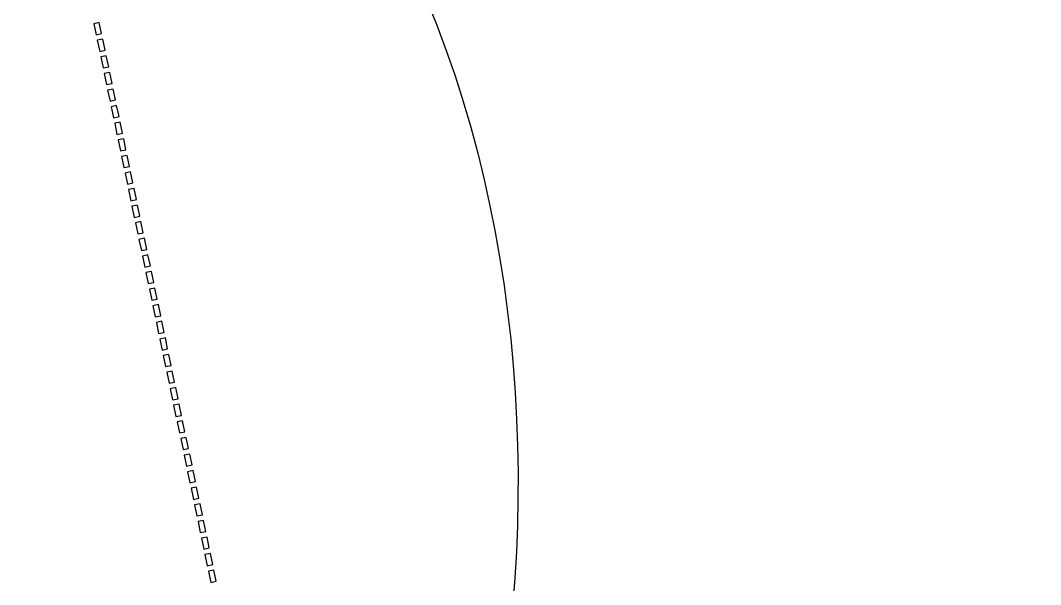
# Model space of a CAD drawing. Header units: centimetres. Extents: x -14.4 to 14.4, y -14.4 to 14.4.
# Drawn here: x 0.59 to 6.81, y -7.48 to -4.04 of the extents above; entities that cross this region are included whole.
import ezdxf
from ezdxf.lldxf.tags import DXFTag

# ---------------------------------------------------------------- set-up
doc = ezdxf.new("R2010")
doc.units = ezdxf.units.CM
doc.header["$MEASUREMENT"] = 0
doc.layers.add('Layer 1', color=7, linetype='Continuous')
tags = doc.linetypes.add('New Line1', pattern=[39354470.199999996, 4372718.9, -34981751.3]).pattern_tags.tags
tags[6:7] = [DXFTag(74, 4), DXFTag(75, 0), DXFTag(340, '0'), DXFTag(46, 1.0), DXFTag(50, 0.0), DXFTag(44, 0.0), DXFTag(45, 0.0)]
tags[4:5] = [DXFTag(74, 4), DXFTag(75, 0), DXFTag(340, '0'), DXFTag(46, 1.0), DXFTag(50, 0.0), DXFTag(44, 0.0), DXFTag(45, 0.0)]
tags = doc.linetypes.add('New Line397', pattern=[39354470.199999996, 4372718.9, -34981751.3]).pattern_tags.tags
tags[6:7] = [DXFTag(74, 4), DXFTag(75, 0), DXFTag(340, '0'), DXFTag(46, 1.0), DXFTag(50, 0.0), DXFTag(44, 0.0), DXFTag(45, 0.0)]
tags[4:5] = [DXFTag(74, 4), DXFTag(75, 0), DXFTag(340, '0'), DXFTag(46, 1.0), DXFTag(50, 0.0), DXFTag(44, 0.0), DXFTag(45, 0.0)]
tags = doc.linetypes.add('New Line400', pattern=[39354470.199999996, 4372718.9, -34981751.3]).pattern_tags.tags
tags[6:7] = [DXFTag(74, 4), DXFTag(75, 0), DXFTag(340, '0'), DXFTag(46, 1.0), DXFTag(50, 0.0), DXFTag(44, 0.0), DXFTag(45, 0.0)]
tags[4:5] = [DXFTag(74, 4), DXFTag(75, 0), DXFTag(340, '0'), DXFTag(46, 1.0), DXFTag(50, 0.0), DXFTag(44, 0.0), DXFTag(45, 0.0)]
tags = doc.linetypes.add('New Line402', pattern=[39354470.199999996, 4372718.9, -34981751.3]).pattern_tags.tags
tags[6:7] = [DXFTag(74, 4), DXFTag(75, 0), DXFTag(340, '0'), DXFTag(46, 1.0), DXFTag(50, 0.0), DXFTag(44, 0.0), DXFTag(45, 0.0)]
tags[4:5] = [DXFTag(74, 4), DXFTag(75, 0), DXFTag(340, '0'), DXFTag(46, 1.0), DXFTag(50, 0.0), DXFTag(44, 0.0), DXFTag(45, 0.0)]
tags = doc.linetypes.add('New Line405', pattern=[39354470.199999996, 4372718.9, -34981751.3]).pattern_tags.tags
tags[6:7] = [DXFTag(74, 4), DXFTag(75, 0), DXFTag(340, '0'), DXFTag(46, 1.0), DXFTag(50, 0.0), DXFTag(44, 0.0), DXFTag(45, 0.0)]
tags[4:5] = [DXFTag(74, 4), DXFTag(75, 0), DXFTag(340, '0'), DXFTag(46, 1.0), DXFTag(50, 0.0), DXFTag(44, 0.0), DXFTag(45, 0.0)]
tags = doc.linetypes.add('New Line407', pattern=[39354470.199999996, 4372718.9, -34981751.3]).pattern_tags.tags
tags[6:7] = [DXFTag(74, 4), DXFTag(75, 0), DXFTag(340, '0'), DXFTag(46, 1.0), DXFTag(50, 0.0), DXFTag(44, 0.0), DXFTag(45, 0.0)]
tags[4:5] = [DXFTag(74, 4), DXFTag(75, 0), DXFTag(340, '0'), DXFTag(46, 1.0), DXFTag(50, 0.0), DXFTag(44, 0.0), DXFTag(45, 0.0)]
tags = doc.linetypes.add('New Line409', pattern=[39354470.199999996, 4372718.9, -34981751.3]).pattern_tags.tags
tags[6:7] = [DXFTag(74, 4), DXFTag(75, 0), DXFTag(340, '0'), DXFTag(46, 1.0), DXFTag(50, 0.0), DXFTag(44, 0.0), DXFTag(45, 0.0)]
tags[4:5] = [DXFTag(74, 4), DXFTag(75, 0), DXFTag(340, '0'), DXFTag(46, 1.0), DXFTag(50, 0.0), DXFTag(44, 0.0), DXFTag(45, 0.0)]
tags = doc.linetypes.add('New Line412', pattern=[39354470.199999996, 4372718.9, -34981751.3]).pattern_tags.tags
tags[6:7] = [DXFTag(74, 4), DXFTag(75, 0), DXFTag(340, '0'), DXFTag(46, 1.0), DXFTag(50, 0.0), DXFTag(44, 0.0), DXFTag(45, 0.0)]
tags[4:5] = [DXFTag(74, 4), DXFTag(75, 0), DXFTag(340, '0'), DXFTag(46, 1.0), DXFTag(50, 0.0), DXFTag(44, 0.0), DXFTag(45, 0.0)]
tags = doc.linetypes.add('New Line414', pattern=[39354470.199999996, 4372718.9, -34981751.3]).pattern_tags.tags
tags[6:7] = [DXFTag(74, 4), DXFTag(75, 0), DXFTag(340, '0'), DXFTag(46, 1.0), DXFTag(50, 0.0), DXFTag(44, 0.0), DXFTag(45, 0.0)]
tags[4:5] = [DXFTag(74, 4), DXFTag(75, 0), DXFTag(340, '0'), DXFTag(46, 1.0), DXFTag(50, 0.0), DXFTag(44, 0.0), DXFTag(45, 0.0)]
tags = doc.linetypes.add('New Line417', pattern=[39354470.199999996, 4372718.9, -34981751.3]).pattern_tags.tags
tags[6:7] = [DXFTag(74, 4), DXFTag(75, 0), DXFTag(340, '0'), DXFTag(46, 1.0), DXFTag(50, 0.0), DXFTag(44, 0.0), DXFTag(45, 0.0)]
tags[4:5] = [DXFTag(74, 4), DXFTag(75, 0), DXFTag(340, '0'), DXFTag(46, 1.0), DXFTag(50, 0.0), DXFTag(44, 0.0), DXFTag(45, 0.0)]
tags = doc.linetypes.add('New Line419', pattern=[39354470.199999996, 4372718.9, -34981751.3]).pattern_tags.tags
tags[6:7] = [DXFTag(74, 4), DXFTag(75, 0), DXFTag(340, '0'), DXFTag(46, 1.0), DXFTag(50, 0.0), DXFTag(44, 0.0), DXFTag(45, 0.0)]
tags[4:5] = [DXFTag(74, 4), DXFTag(75, 0), DXFTag(340, '0'), DXFTag(46, 1.0), DXFTag(50, 0.0), DXFTag(44, 0.0), DXFTag(45, 0.0)]
tags = doc.linetypes.add('New Line422', pattern=[39354470.199999996, 4372718.9, -34981751.3]).pattern_tags.tags
tags[6:7] = [DXFTag(74, 4), DXFTag(75, 0), DXFTag(340, '0'), DXFTag(46, 1.0), DXFTag(50, 0.0), DXFTag(44, 0.0), DXFTag(45, 0.0)]
tags[4:5] = [DXFTag(74, 4), DXFTag(75, 0), DXFTag(340, '0'), DXFTag(46, 1.0), DXFTag(50, 0.0), DXFTag(44, 0.0), DXFTag(45, 0.0)]
tags = doc.linetypes.add('New Line424', pattern=[39354470.199999996, 4372718.9, -34981751.3]).pattern_tags.tags
tags[6:7] = [DXFTag(74, 4), DXFTag(75, 0), DXFTag(340, '0'), DXFTag(46, 1.0), DXFTag(50, 0.0), DXFTag(44, 0.0), DXFTag(45, 0.0)]
tags[4:5] = [DXFTag(74, 4), DXFTag(75, 0), DXFTag(340, '0'), DXFTag(46, 1.0), DXFTag(50, 0.0), DXFTag(44, 0.0), DXFTag(45, 0.0)]
tags = doc.linetypes.add('New Line426', pattern=[39354470.199999996, 4372718.9, -34981751.3]).pattern_tags.tags
tags[6:7] = [DXFTag(74, 4), DXFTag(75, 0), DXFTag(340, '0'), DXFTag(46, 1.0), DXFTag(50, 0.0), DXFTag(44, 0.0), DXFTag(45, 0.0)]
tags[4:5] = [DXFTag(74, 4), DXFTag(75, 0), DXFTag(340, '0'), DXFTag(46, 1.0), DXFTag(50, 0.0), DXFTag(44, 0.0), DXFTag(45, 0.0)]
tags = doc.linetypes.add('New Line429', pattern=[39354470.199999996, 4372718.9, -34981751.3]).pattern_tags.tags
tags[6:7] = [DXFTag(74, 4), DXFTag(75, 0), DXFTag(340, '0'), DXFTag(46, 1.0), DXFTag(50, 0.0), DXFTag(44, 0.0), DXFTag(45, 0.0)]
tags[4:5] = [DXFTag(74, 4), DXFTag(75, 0), DXFTag(340, '0'), DXFTag(46, 1.0), DXFTag(50, 0.0), DXFTag(44, 0.0), DXFTag(45, 0.0)]
tags = doc.linetypes.add('New Line431', pattern=[39354470.199999996, 4372718.9, -34981751.3]).pattern_tags.tags
tags[6:7] = [DXFTag(74, 4), DXFTag(75, 0), DXFTag(340, '0'), DXFTag(46, 1.0), DXFTag(50, 0.0), DXFTag(44, 0.0), DXFTag(45, 0.0)]
tags[4:5] = [DXFTag(74, 4), DXFTag(75, 0), DXFTag(340, '0'), DXFTag(46, 1.0), DXFTag(50, 0.0), DXFTag(44, 0.0), DXFTag(45, 0.0)]
tags = doc.linetypes.add('New Line434', pattern=[39354470.199999996, 4372718.9, -34981751.3]).pattern_tags.tags
tags[6:7] = [DXFTag(74, 4), DXFTag(75, 0), DXFTag(340, '0'), DXFTag(46, 1.0), DXFTag(50, 0.0), DXFTag(44, 0.0), DXFTag(45, 0.0)]
tags[4:5] = [DXFTag(74, 4), DXFTag(75, 0), DXFTag(340, '0'), DXFTag(46, 1.0), DXFTag(50, 0.0), DXFTag(44, 0.0), DXFTag(45, 0.0)]
tags = doc.linetypes.add('New Line436', pattern=[39354470.199999996, 4372718.9, -34981751.3]).pattern_tags.tags
tags[6:7] = [DXFTag(74, 4), DXFTag(75, 0), DXFTag(340, '0'), DXFTag(46, 1.0), DXFTag(50, 0.0), DXFTag(44, 0.0), DXFTag(45, 0.0)]
tags[4:5] = [DXFTag(74, 4), DXFTag(75, 0), DXFTag(340, '0'), DXFTag(46, 1.0), DXFTag(50, 0.0), DXFTag(44, 0.0), DXFTag(45, 0.0)]
tags = doc.linetypes.add('New Line438', pattern=[39354470.199999996, 4372718.9, -34981751.3]).pattern_tags.tags
tags[6:7] = [DXFTag(74, 4), DXFTag(75, 0), DXFTag(340, '0'), DXFTag(46, 1.0), DXFTag(50, 0.0), DXFTag(44, 0.0), DXFTag(45, 0.0)]
tags[4:5] = [DXFTag(74, 4), DXFTag(75, 0), DXFTag(340, '0'), DXFTag(46, 1.0), DXFTag(50, 0.0), DXFTag(44, 0.0), DXFTag(45, 0.0)]
tags = doc.linetypes.add('New Line441', pattern=[39354470.199999996, 4372718.9, -34981751.3]).pattern_tags.tags
tags[6:7] = [DXFTag(74, 4), DXFTag(75, 0), DXFTag(340, '0'), DXFTag(46, 1.0), DXFTag(50, 0.0), DXFTag(44, 0.0), DXFTag(45, 0.0)]
tags[4:5] = [DXFTag(74, 4), DXFTag(75, 0), DXFTag(340, '0'), DXFTag(46, 1.0), DXFTag(50, 0.0), DXFTag(44, 0.0), DXFTag(45, 0.0)]
tags = doc.linetypes.add('New Line443', pattern=[39354470.199999996, 4372718.9, -34981751.3]).pattern_tags.tags
tags[6:7] = [DXFTag(74, 4), DXFTag(75, 0), DXFTag(340, '0'), DXFTag(46, 1.0), DXFTag(50, 0.0), DXFTag(44, 0.0), DXFTag(45, 0.0)]
tags[4:5] = [DXFTag(74, 4), DXFTag(75, 0), DXFTag(340, '0'), DXFTag(46, 1.0), DXFTag(50, 0.0), DXFTag(44, 0.0), DXFTag(45, 0.0)]
tags = doc.linetypes.add('New Line446', pattern=[39354470.199999996, 4372718.9, -34981751.3]).pattern_tags.tags
tags[6:7] = [DXFTag(74, 4), DXFTag(75, 0), DXFTag(340, '0'), DXFTag(46, 1.0), DXFTag(50, 0.0), DXFTag(44, 0.0), DXFTag(45, 0.0)]
tags[4:5] = [DXFTag(74, 4), DXFTag(75, 0), DXFTag(340, '0'), DXFTag(46, 1.0), DXFTag(50, 0.0), DXFTag(44, 0.0), DXFTag(45, 0.0)]
tags = doc.linetypes.add('New Line448', pattern=[39354470.199999996, 4372718.9, -34981751.3]).pattern_tags.tags
tags[6:7] = [DXFTag(74, 4), DXFTag(75, 0), DXFTag(340, '0'), DXFTag(46, 1.0), DXFTag(50, 0.0), DXFTag(44, 0.0), DXFTag(45, 0.0)]
tags[4:5] = [DXFTag(74, 4), DXFTag(75, 0), DXFTag(340, '0'), DXFTag(46, 1.0), DXFTag(50, 0.0), DXFTag(44, 0.0), DXFTag(45, 0.0)]
tags = doc.linetypes.add('New Line451', pattern=[39354470.199999996, 4372718.9, -34981751.3]).pattern_tags.tags
tags[6:7] = [DXFTag(74, 4), DXFTag(75, 0), DXFTag(340, '0'), DXFTag(46, 1.0), DXFTag(50, 0.0), DXFTag(44, 0.0), DXFTag(45, 0.0)]
tags[4:5] = [DXFTag(74, 4), DXFTag(75, 0), DXFTag(340, '0'), DXFTag(46, 1.0), DXFTag(50, 0.0), DXFTag(44, 0.0), DXFTag(45, 0.0)]
tags = doc.linetypes.add('New Line453', pattern=[39354470.199999996, 4372718.9, -34981751.3]).pattern_tags.tags
tags[6:7] = [DXFTag(74, 4), DXFTag(75, 0), DXFTag(340, '0'), DXFTag(46, 1.0), DXFTag(50, 0.0), DXFTag(44, 0.0), DXFTag(45, 0.0)]
tags[4:5] = [DXFTag(74, 4), DXFTag(75, 0), DXFTag(340, '0'), DXFTag(46, 1.0), DXFTag(50, 0.0), DXFTag(44, 0.0), DXFTag(45, 0.0)]
tags = doc.linetypes.add('New Line455', pattern=[39354470.199999996, 4372718.9, -34981751.3]).pattern_tags.tags
tags[6:7] = [DXFTag(74, 4), DXFTag(75, 0), DXFTag(340, '0'), DXFTag(46, 1.0), DXFTag(50, 0.0), DXFTag(44, 0.0), DXFTag(45, 0.0)]
tags[4:5] = [DXFTag(74, 4), DXFTag(75, 0), DXFTag(340, '0'), DXFTag(46, 1.0), DXFTag(50, 0.0), DXFTag(44, 0.0), DXFTag(45, 0.0)]
tags = doc.linetypes.add('New Line458', pattern=[39354470.199999996, 4372718.9, -34981751.3]).pattern_tags.tags
tags[6:7] = [DXFTag(74, 4), DXFTag(75, 0), DXFTag(340, '0'), DXFTag(46, 1.0), DXFTag(50, 0.0), DXFTag(44, 0.0), DXFTag(45, 0.0)]
tags[4:5] = [DXFTag(74, 4), DXFTag(75, 0), DXFTag(340, '0'), DXFTag(46, 1.0), DXFTag(50, 0.0), DXFTag(44, 0.0), DXFTag(45, 0.0)]
tags = doc.linetypes.add('New Line460', pattern=[39354470.199999996, 4372718.9, -34981751.3]).pattern_tags.tags
tags[6:7] = [DXFTag(74, 4), DXFTag(75, 0), DXFTag(340, '0'), DXFTag(46, 1.0), DXFTag(50, 0.0), DXFTag(44, 0.0), DXFTag(45, 0.0)]
tags[4:5] = [DXFTag(74, 4), DXFTag(75, 0), DXFTag(340, '0'), DXFTag(46, 1.0), DXFTag(50, 0.0), DXFTag(44, 0.0), DXFTag(45, 0.0)]
tags = doc.linetypes.add('New Line463', pattern=[39354470.199999996, 4372718.9, -34981751.3]).pattern_tags.tags
tags[6:7] = [DXFTag(74, 4), DXFTag(75, 0), DXFTag(340, '0'), DXFTag(46, 1.0), DXFTag(50, 0.0), DXFTag(44, 0.0), DXFTag(45, 0.0)]
tags[4:5] = [DXFTag(74, 4), DXFTag(75, 0), DXFTag(340, '0'), DXFTag(46, 1.0), DXFTag(50, 0.0), DXFTag(44, 0.0), DXFTag(45, 0.0)]
tags = doc.linetypes.add('New Line465', pattern=[39354470.199999996, 4372718.9, -34981751.3]).pattern_tags.tags
tags[6:7] = [DXFTag(74, 4), DXFTag(75, 0), DXFTag(340, '0'), DXFTag(46, 1.0), DXFTag(50, 0.0), DXFTag(44, 0.0), DXFTag(45, 0.0)]
tags[4:5] = [DXFTag(74, 4), DXFTag(75, 0), DXFTag(340, '0'), DXFTag(46, 1.0), DXFTag(50, 0.0), DXFTag(44, 0.0), DXFTag(45, 0.0)]
tags = doc.linetypes.add('New Line467', pattern=[39354470.199999996, 4372718.9, -34981751.3]).pattern_tags.tags
tags[6:7] = [DXFTag(74, 4), DXFTag(75, 0), DXFTag(340, '0'), DXFTag(46, 1.0), DXFTag(50, 0.0), DXFTag(44, 0.0), DXFTag(45, 0.0)]
tags[4:5] = [DXFTag(74, 4), DXFTag(75, 0), DXFTag(340, '0'), DXFTag(46, 1.0), DXFTag(50, 0.0), DXFTag(44, 0.0), DXFTag(45, 0.0)]
tags = doc.linetypes.add('New Line469', pattern=[39354470.199999996, 4372718.9, -34981751.3]).pattern_tags.tags
tags[6:7] = [DXFTag(74, 4), DXFTag(75, 0), DXFTag(340, '0'), DXFTag(46, 1.0), DXFTag(50, 0.0), DXFTag(44, 0.0), DXFTag(45, 0.0)]
tags[4:5] = [DXFTag(74, 4), DXFTag(75, 0), DXFTag(340, '0'), DXFTag(46, 1.0), DXFTag(50, 0.0), DXFTag(44, 0.0), DXFTag(45, 0.0)]
tags = doc.linetypes.add('New Line471', pattern=[39354470.199999996, 4372718.9, -34981751.3]).pattern_tags.tags
tags[6:7] = [DXFTag(74, 4), DXFTag(75, 0), DXFTag(340, '0'), DXFTag(46, 1.0), DXFTag(50, 0.0), DXFTag(44, 0.0), DXFTag(45, 0.0)]
tags[4:5] = [DXFTag(74, 4), DXFTag(75, 0), DXFTag(340, '0'), DXFTag(46, 1.0), DXFTag(50, 0.0), DXFTag(44, 0.0), DXFTag(45, 0.0)]
tags = doc.linetypes.add('New Line473', pattern=[39354470.199999996, 4372718.9, -34981751.3]).pattern_tags.tags
tags[6:7] = [DXFTag(74, 4), DXFTag(75, 0), DXFTag(340, '0'), DXFTag(46, 1.0), DXFTag(50, 0.0), DXFTag(44, 0.0), DXFTag(45, 0.0)]
tags[4:5] = [DXFTag(74, 4), DXFTag(75, 0), DXFTag(340, '0'), DXFTag(46, 1.0), DXFTag(50, 0.0), DXFTag(44, 0.0), DXFTag(45, 0.0)]
tags = doc.linetypes.add('New Line475', pattern=[39354470.199999996, 4372718.9, -34981751.3]).pattern_tags.tags
tags[6:7] = [DXFTag(74, 4), DXFTag(75, 0), DXFTag(340, '0'), DXFTag(46, 1.0), DXFTag(50, 0.0), DXFTag(44, 0.0), DXFTag(45, 0.0)]
tags[4:5] = [DXFTag(74, 4), DXFTag(75, 0), DXFTag(340, '0'), DXFTag(46, 1.0), DXFTag(50, 0.0), DXFTag(44, 0.0), DXFTag(45, 0.0)]

msp = doc.modelspace()

# ---------------------------------------------------------------- linework, layer by layer
at = {"layer": 'Layer 1', "color": 16, "linetype": 'New Line1', "lineweight": 25}
msp.add_open_spline([(0.12846, 13.36284), (-0.33776, 13.36284), (-0.71601, 12.92147), (-0.71601, 11.89579), (-0.71601, 11.89579), (-0.82514, 12.47589), (-1.08516, 12.88459), (-1.38813, 12.88459), (-1.38813, 12.88459), (-1.78939, 12.88459), (-2.58808, 12.45567), (-2.11519, 11.28505), (-2.11519, 11.28505), (-3.63478, 9.46595), (-4.28084, 4.82834), (-2.11412, 2.37828), (-2.11412, 2.37828), (-4.57524, 4.49917), (-9.16838, 3.85118), (-10.97673, 2.34058), (-10.97673, 2.34058), (-12.14735, 2.81347), (-12.57626, 2.01478), (-12.57626, 1.61352), (-12.57626, 1.61352), (-12.57626, 1.31055), (-12.16756, 1.05052), (-11.58746, 0.94139), (-11.58746, 0.94139), (-12.61315, 0.94139), (-13.05451, 0.56315), (-13.05451, 0.09693), (-13.05451, 0.09693), (-13.05451, -0.33846), (-12.71917, -0.6966), (-11.7878, -0.74216), (-11.7878, -0.74216), (-12.22709, -0.87177), (-12.5181, -1.09727), (-12.5181, -1.35289), (-12.5181, -1.35289), (-12.5181, -1.75415), (-12.33591, -2.69676), (-10.91856, -2.07995), (-10.91856, -2.07995), (-9.66314, -3.79138), (-5.02522, -4.40025), (-2.37909, -2.35246), (-2.37909, -2.35246), (-4.52343, -4.80799), (-3.87706, -9.42383), (-2.36186, -11.23769), (-2.36186, -11.23769), (-2.83475, -12.40831), (-2.03606, -12.83723), (-1.6348, -12.83723), (-1.6348, -12.83723), (-1.33182, -12.83723), (-1.0718, -12.42853), (-0.96267, -11.84843), (-0.96267, -11.84843), (-0.96267, -12.87411), (-0.58442, -13.31547), (-0.1182, -13.31547), (-0.1182, -13.31547), (0.31719, -13.31547), (0.67533, -12.98013), (0.72088, -12.04877), (0.72088, -12.04877), (0.8505, -12.48806), (1.07599, -12.77906), (1.33162, -12.77906), (1.33162, -12.77906), (1.73288, -12.77906), (2.67549, -12.59687), (2.05868, -11.17953), (2.05868, -11.17953), (3.82119, -9.88663), (4.4142, -5.00618), (2.14054, -2.40847), (2.14054, -2.40847), (4.73811, -4.6827), (9.61968, -4.08925), (10.91267, -2.32661), (10.91267, -2.32661), (12.33002, -2.94343), (12.5122, -2.00081), (12.51221, -1.59955), (12.51221, -1.59955), (12.51221, -1.34393), (12.2212, -1.11843), (11.78191, -0.98882), (11.78191, -0.98882), (12.71327, -0.94326), (13.04862, -0.58512), (13.04862, -0.14974), (13.04862, -0.14974), (13.04862, 0.31648), (12.60725, 0.69473), (11.58157, 0.69473), (11.58157, 0.69473), (12.16167, 0.80386), (12.57037, 1.06388), (12.57037, 1.36686), (12.57037, 1.36686), (12.57037, 1.76812), (12.14146, 2.56681), (10.97083, 2.09392), (10.97083, 2.09392), (9.1482, 3.61646), (4.49635, 4.26289), (2.05006, 2.081), (2.05006, 2.081), (2.04519, 2.08513), (2.03987, 2.08874), (2.03498, 2.09284), (2.03498, 2.09284), (4.71719, 4.569), (4.15384, 9.87092), (2.30534, 11.22689), (2.30534, 11.22689), (2.92215, 12.64423), (1.97954, 12.82642), (1.57828, 12.82643), (1.57828, 12.82643), (1.32266, 12.82643), (1.09716, 12.53542), (0.96755, 12.09613), (0.96755, 12.09613), (0.92199, 13.02749), (0.56385, 13.36284), (0.12846, 13.36284)], degree=3, knots=[0, 0, 0, 0, 0.0294118, 0.0294118, 0.0294118, 0.0294118, 0.0588235, 0.0588235, 0.0588235, 0.0588235, 0.0882353, 0.0882353, 0.0882353, 0.0882353, 0.1176471, 0.1176471, 0.1176471, 0.1176471, 0.1470588, 0.1470588, 0.1470588, 0.1470588, 0.1764706, 0.1764706, 0.1764706, 0.1764706, 0.2058824, 0.2058824, 0.2058824, 0.2058824, 0.2352941, 0.2352941, 0.2352941, 0.2352941, 0.2647059, 0.2647059, 0.2647059, 0.2647059, 0.2941176, 0.2941176, 0.2941176, 0.2941176, 0.3235294, 0.3235294, 0.3235294, 0.3235294, 0.3529412, 0.3529412, 0.3529412, 0.3529412, 0.3823529, 0.3823529, 0.3823529, 0.3823529, 0.4117647, 0.4117647, 0.4117647, 0.4117647, 0.4411765, 0.4411765, 0.4411765, 0.4411765, 0.4705882, 0.4705882, 0.4705882, 0.4705882, 0.5, 0.5, 0.5, 0.5, 0.5294118, 0.5294118, 0.5294118, 0.5294118, 0.5588235, 0.5588235, 0.5588235, 0.5588235, 0.5882353, 0.5882353, 0.5882353, 0.5882353, 0.6176471, 0.6176471, 0.6176471, 0.6176471, 0.6470588, 0.6470588, 0.6470588, 0.6470588, 0.6764706, 0.6764706, 0.6764706, 0.6764706, 0.7058824, 0.7058824, 0.7058824, 0.7058824, 0.7352941, 0.7352941, 0.7352941, 0.7352941, 0.7647059, 0.7647059, 0.7647059, 0.7647059, 0.7941176, 0.7941176, 0.7941176, 0.7941176, 0.8235294, 0.8235294, 0.8235294, 0.8235294, 0.8529412, 0.8529412, 0.8529412, 0.8529412, 0.8823529, 0.8823529, 0.8823529, 0.8823529, 0.9117647, 0.9117647, 0.9117647, 0.9117647, 0.9411765, 0.9411765, 0.9411765, 0.9411765, 1, 1, 1, 1], dxfattribs=at)
at = {"layer": 'Layer 1', "color": 16, "linetype": 'New Line397', "lineweight": 25}
msp.add_open_spline([(1.0688, -4.0554), (1.0688, -4.0554), (1.0828, -4.12219), (1.0828, -4.12219), (1.0828, -4.12219), (1.0828, -4.12219), (1.04941, -4.12973), (1.04941, -4.12973), (1.04941, -4.12973), (1.04941, -4.12973), (1.03541, -4.06187), (1.03541, -4.06187), (1.03541, -4.06187), (1.03541, -4.06187), (1.0688, -4.0554), (1.0688, -4.0554)], degree=3, knots=[0, 0, 0, 0, 0.2, 0.2, 0.2, 0.2, 0.4, 0.4, 0.4, 0.4, 0.6, 0.6, 0.6, 0.6, 1, 1, 1, 1], dxfattribs=at)
at = {"layer": 'Layer 1', "color": 16, "linetype": 'New Line400', "lineweight": 25}
msp.add_open_spline([(1.09034, -4.15665), (1.09034, -4.15665), (1.10434, -4.22344), (1.10434, -4.22344), (1.10434, -4.22344), (1.10434, -4.22344), (1.07095, -4.23098), (1.07095, -4.23098), (1.07095, -4.23098), (1.07095, -4.23098), (1.05587, -4.16312), (1.05587, -4.16312), (1.05587, -4.16312), (1.05587, -4.16312), (1.09034, -4.15665), (1.09034, -4.15665)], degree=3, knots=[0, 0, 0, 0, 0.2, 0.2, 0.2, 0.2, 0.4, 0.4, 0.4, 0.4, 0.6, 0.6, 0.6, 0.6, 1, 1, 1, 1], dxfattribs=at)
at = {"layer": 'Layer 1', "color": 16, "linetype": 'New Line402', "lineweight": 25}
msp.add_open_spline([(1.1108, -4.2579), (1.1108, -4.2579), (1.12588, -4.32469), (1.12588, -4.32469), (1.12588, -4.32469), (1.12588, -4.32469), (1.09142, -4.33223), (1.09142, -4.33223), (1.09142, -4.33223), (1.09142, -4.33223), (1.07741, -4.26437), (1.07741, -4.26437), (1.07741, -4.26437), (1.07741, -4.26437), (1.1108, -4.2579), (1.1108, -4.2579)], degree=3, knots=[0, 0, 0, 0, 0.2, 0.2, 0.2, 0.2, 0.4, 0.4, 0.4, 0.4, 0.6, 0.6, 0.6, 0.6, 1, 1, 1, 1], dxfattribs=at)
at = {"layer": 'Layer 1', "color": 16, "linetype": 'New Line405', "lineweight": 25}
msp.add_open_spline([(1.13235, -4.35915), (1.13235, -4.35915), (1.14635, -4.42594), (1.14635, -4.42594), (1.14635, -4.42594), (1.14635, -4.42594), (1.11296, -4.43348), (1.11296, -4.43348), (1.11296, -4.43348), (1.11296, -4.43348), (1.09896, -4.36562), (1.09896, -4.36562), (1.09896, -4.36562), (1.09896, -4.36562), (1.13235, -4.35915), (1.13235, -4.35915)], degree=3, knots=[0, 0, 0, 0, 0.2, 0.2, 0.2, 0.2, 0.4, 0.4, 0.4, 0.4, 0.6, 0.6, 0.6, 0.6, 1, 1, 1, 1], dxfattribs=at)
at = {"layer": 'Layer 1', "color": 16, "linetype": 'New Line407', "lineweight": 25}
msp.add_open_spline([(1.15389, -4.4604), (1.15389, -4.4604), (1.16789, -4.52719), (1.16789, -4.52719), (1.16789, -4.52719), (1.16789, -4.52719), (1.1345, -4.53473), (1.1345, -4.53473), (1.1345, -4.53473), (1.1345, -4.53473), (1.11942, -4.46687), (1.11942, -4.46687), (1.11942, -4.46687), (1.11942, -4.46687), (1.15389, -4.4604), (1.15389, -4.4604)], degree=3, knots=[0, 0, 0, 0, 0.2, 0.2, 0.2, 0.2, 0.4, 0.4, 0.4, 0.4, 0.6, 0.6, 0.6, 0.6, 1, 1, 1, 1], dxfattribs=at)
at = {"layer": 'Layer 1', "color": 16, "linetype": 'New Line409', "lineweight": 25}
msp.add_open_spline([(1.17435, -4.56165), (1.17435, -4.56165), (1.18943, -4.62844), (1.18943, -4.62844), (1.18943, -4.62844), (1.18943, -4.62844), (1.15497, -4.63598), (1.15497, -4.63598), (1.15497, -4.63598), (1.15497, -4.63598), (1.14096, -4.56812), (1.14096, -4.56812), (1.14096, -4.56812), (1.14096, -4.56812), (1.17435, -4.56165), (1.17435, -4.56165)], degree=3, knots=[0, 0, 0, 0, 0.2, 0.2, 0.2, 0.2, 0.4, 0.4, 0.4, 0.4, 0.6, 0.6, 0.6, 0.6, 1, 1, 1, 1], dxfattribs=at)
at = {"layer": 'Layer 1', "color": 16, "linetype": 'New Line412', "lineweight": 25}
msp.add_open_spline([(1.1959, -4.6629), (1.1959, -4.6629), (1.2099, -4.72969), (1.2099, -4.72969), (1.2099, -4.72969), (1.2099, -4.72969), (1.17651, -4.73723), (1.17651, -4.73723), (1.17651, -4.73723), (1.17651, -4.73723), (1.16251, -4.66937), (1.16251, -4.66937), (1.16251, -4.66937), (1.16251, -4.66937), (1.1959, -4.6629), (1.1959, -4.6629)], degree=3, knots=[0, 0, 0, 0, 0.2, 0.2, 0.2, 0.2, 0.4, 0.4, 0.4, 0.4, 0.6, 0.6, 0.6, 0.6, 1, 1, 1, 1], dxfattribs=at)
at = {"layer": 'Layer 1', "color": 16, "linetype": 'New Line414', "lineweight": 25}
msp.add_open_spline([(1.21744, -4.76415), (1.21744, -4.76415), (1.23144, -4.83094), (1.23144, -4.83094), (1.23144, -4.83094), (1.23144, -4.83094), (1.19805, -4.83848), (1.19805, -4.83848), (1.19805, -4.83848), (1.19805, -4.83848), (1.18297, -4.77062), (1.18297, -4.77062), (1.18297, -4.77062), (1.18297, -4.77062), (1.21744, -4.76415), (1.21744, -4.76415)], degree=3, knots=[0, 0, 0, 0, 0.2, 0.2, 0.2, 0.2, 0.4, 0.4, 0.4, 0.4, 0.6, 0.6, 0.6, 0.6, 1, 1, 1, 1], dxfattribs=at)
at = {"layer": 'Layer 1', "color": 16, "linetype": 'New Line417', "lineweight": 25}
msp.add_open_spline([(1.23791, -4.8654), (1.23791, -4.8654), (1.25298, -4.93219), (1.25298, -4.93219), (1.25298, -4.93219), (1.25298, -4.93219), (1.21852, -4.93973), (1.21852, -4.93973), (1.21852, -4.93973), (1.21852, -4.93973), (1.20451, -4.87187), (1.20451, -4.87187), (1.20451, -4.87187), (1.20451, -4.87187), (1.23791, -4.8654), (1.23791, -4.8654)], degree=3, knots=[0, 0, 0, 0, 0.2, 0.2, 0.2, 0.2, 0.4, 0.4, 0.4, 0.4, 0.6, 0.6, 0.6, 0.6, 1, 1, 1, 1], dxfattribs=at)
at = {"layer": 'Layer 1', "color": 16, "linetype": 'New Line419', "lineweight": 25}
msp.add_open_spline([(1.25945, -4.96558), (1.25945, -4.96558), (1.27345, -5.03344), (1.27345, -5.03344), (1.27345, -5.03344), (1.27345, -5.03344), (1.24006, -5.04098), (1.24006, -5.04098), (1.24006, -5.04098), (1.24006, -5.04098), (1.22606, -4.97312), (1.22606, -4.97312), (1.22606, -4.97312), (1.22606, -4.97312), (1.25945, -4.96558), (1.25945, -4.96558)], degree=3, knots=[0, 0, 0, 0, 0.2, 0.2, 0.2, 0.2, 0.4, 0.4, 0.4, 0.4, 0.6, 0.6, 0.6, 0.6, 1, 1, 1, 1], dxfattribs=at)
at = {"layer": 'Layer 1', "color": 16, "linetype": 'New Line422', "lineweight": 25}
msp.add_open_spline([(1.28099, -5.06683), (1.28099, -5.06683), (1.29499, -5.13469), (1.29499, -5.13469), (1.29499, -5.13469), (1.29499, -5.13469), (1.2616, -5.14223), (1.2616, -5.14223), (1.2616, -5.14223), (1.2616, -5.14223), (1.24652, -5.07437), (1.24652, -5.07437), (1.24652, -5.07437), (1.24652, -5.07437), (1.28099, -5.06683), (1.28099, -5.06683)], degree=3, knots=[0, 0, 0, 0, 0.2, 0.2, 0.2, 0.2, 0.4, 0.4, 0.4, 0.4, 0.6, 0.6, 0.6, 0.6, 1, 1, 1, 1], dxfattribs=at)
at = {"layer": 'Layer 1', "color": 16, "linetype": 'New Line424', "lineweight": 25}
msp.add_open_spline([(1.30146, -5.16808), (1.30146, -5.16808), (1.31654, -5.23594), (1.31654, -5.23594), (1.31654, -5.23594), (1.31654, -5.23594), (1.28207, -5.24348), (1.28207, -5.24348), (1.28207, -5.24348), (1.28207, -5.24348), (1.26806, -5.17562), (1.26806, -5.17562), (1.26806, -5.17562), (1.26806, -5.17562), (1.30146, -5.16808), (1.30146, -5.16808)], degree=3, knots=[0, 0, 0, 0, 0.2, 0.2, 0.2, 0.2, 0.4, 0.4, 0.4, 0.4, 0.6, 0.6, 0.6, 0.6, 1, 1, 1, 1], dxfattribs=at)
at = {"layer": 'Layer 1', "color": 16, "linetype": 'New Line426', "lineweight": 25}
msp.add_open_spline([(1.323, -5.26933), (1.323, -5.26933), (1.337, -5.33719), (1.337, -5.33719), (1.337, -5.33719), (1.337, -5.33719), (1.30361, -5.34473), (1.30361, -5.34473), (1.30361, -5.34473), (1.30361, -5.34473), (1.28961, -5.27687), (1.28961, -5.27687), (1.28961, -5.27687), (1.28961, -5.27687), (1.323, -5.26933), (1.323, -5.26933)], degree=3, knots=[0, 0, 0, 0, 0.2, 0.2, 0.2, 0.2, 0.4, 0.4, 0.4, 0.4, 0.6, 0.6, 0.6, 0.6, 1, 1, 1, 1], dxfattribs=at)
at = {"layer": 'Layer 1', "color": 16, "linetype": 'New Line429', "lineweight": 25}
msp.add_open_spline([(1.34454, -5.37058), (1.34454, -5.37058), (1.35854, -5.43844), (1.35854, -5.43844), (1.35854, -5.43844), (1.35854, -5.43844), (1.32515, -5.44598), (1.32515, -5.44598), (1.32515, -5.44598), (1.32515, -5.44598), (1.31007, -5.37812), (1.31007, -5.37812), (1.31007, -5.37812), (1.31007, -5.37812), (1.34454, -5.37058), (1.34454, -5.37058)], degree=3, knots=[0, 0, 0, 0, 0.2, 0.2, 0.2, 0.2, 0.4, 0.4, 0.4, 0.4, 0.6, 0.6, 0.6, 0.6, 1, 1, 1, 1], dxfattribs=at)
at = {"layer": 'Layer 1', "color": 16, "linetype": 'New Line431', "lineweight": 25}
msp.add_open_spline([(1.36501, -5.47183), (1.36501, -5.47183), (1.38009, -5.53969), (1.38009, -5.53969), (1.38009, -5.53969), (1.38009, -5.53969), (1.34562, -5.54615), (1.34562, -5.54615), (1.34562, -5.54615), (1.34562, -5.54615), (1.33162, -5.47937), (1.33162, -5.47937), (1.33162, -5.47937), (1.33162, -5.47937), (1.36501, -5.47183), (1.36501, -5.47183)], degree=3, knots=[0, 0, 0, 0, 0.2, 0.2, 0.2, 0.2, 0.4, 0.4, 0.4, 0.4, 0.6, 0.6, 0.6, 0.6, 1, 1, 1, 1], dxfattribs=at)
at = {"layer": 'Layer 1', "color": 16, "linetype": 'New Line434', "lineweight": 25}
msp.add_open_spline([(1.38655, -5.57308), (1.38655, -5.57308), (1.40055, -5.64094), (1.40055, -5.64094), (1.40055, -5.64094), (1.40055, -5.64094), (1.36716, -5.6474), (1.36716, -5.6474), (1.36716, -5.6474), (1.36716, -5.6474), (1.35316, -5.58062), (1.35316, -5.58062), (1.35316, -5.58062), (1.35316, -5.58062), (1.38655, -5.57308), (1.38655, -5.57308)], degree=3, knots=[0, 0, 0, 0, 0.2, 0.2, 0.2, 0.2, 0.4, 0.4, 0.4, 0.4, 0.6, 0.6, 0.6, 0.6, 1, 1, 1, 1], dxfattribs=at)
at = {"layer": 'Layer 1', "color": 16, "linetype": 'New Line436', "lineweight": 25}
msp.add_open_spline([(1.40809, -5.67433), (1.40809, -5.67433), (1.42209, -5.74219), (1.42209, -5.74219), (1.42209, -5.74219), (1.42209, -5.74219), (1.3887, -5.74865), (1.3887, -5.74865), (1.3887, -5.74865), (1.3887, -5.74865), (1.3747, -5.68187), (1.3747, -5.68187), (1.3747, -5.68187), (1.3747, -5.68187), (1.40809, -5.67433), (1.40809, -5.67433)], degree=3, knots=[0, 0, 0, 0, 0.2, 0.2, 0.2, 0.2, 0.4, 0.4, 0.4, 0.4, 0.6, 0.6, 0.6, 0.6, 1, 1, 1, 1], dxfattribs=at)
at = {"layer": 'Layer 1', "color": 16, "linetype": 'New Line438', "lineweight": 25}
msp.add_open_spline([(1.42963, -5.77558), (1.42963, -5.77558), (1.44364, -5.84344), (1.44364, -5.84344), (1.44364, -5.84344), (1.44364, -5.84344), (1.40917, -5.8499), (1.40917, -5.8499), (1.40917, -5.8499), (1.40917, -5.8499), (1.39517, -5.78312), (1.39517, -5.78312), (1.39517, -5.78312), (1.39517, -5.78312), (1.42963, -5.77558), (1.42963, -5.77558)], degree=3, knots=[0, 0, 0, 0, 0.2, 0.2, 0.2, 0.2, 0.4, 0.4, 0.4, 0.4, 0.6, 0.6, 0.6, 0.6, 1, 1, 1, 1], dxfattribs=at)
at = {"layer": 'Layer 1', "color": 16, "linetype": 'New Line441', "lineweight": 25}
msp.add_open_spline([(1.4501, -5.87683), (1.4501, -5.87683), (1.4641, -5.94469), (1.4641, -5.94469), (1.4641, -5.94469), (1.4641, -5.94469), (1.43071, -5.95115), (1.43071, -5.95115), (1.43071, -5.95115), (1.43071, -5.95115), (1.41671, -5.88437), (1.41671, -5.88437), (1.41671, -5.88437), (1.41671, -5.88437), (1.4501, -5.87683), (1.4501, -5.87683)], degree=3, knots=[0, 0, 0, 0, 0.2, 0.2, 0.2, 0.2, 0.4, 0.4, 0.4, 0.4, 0.6, 0.6, 0.6, 0.6, 1, 1, 1, 1], dxfattribs=at)
at = {"layer": 'Layer 1', "color": 16, "linetype": 'New Line443', "lineweight": 25}
msp.add_open_spline([(1.47164, -5.97808), (1.47164, -5.97808), (1.48564, -6.04594), (1.48564, -6.04594), (1.48564, -6.04594), (1.48564, -6.04594), (1.45225, -6.0524), (1.45225, -6.0524), (1.45225, -6.0524), (1.45225, -6.0524), (1.43825, -5.98562), (1.43825, -5.98562), (1.43825, -5.98562), (1.43825, -5.98562), (1.47164, -5.97808), (1.47164, -5.97808)], degree=3, knots=[0, 0, 0, 0, 0.2, 0.2, 0.2, 0.2, 0.4, 0.4, 0.4, 0.4, 0.6, 0.6, 0.6, 0.6, 1, 1, 1, 1], dxfattribs=at)
at = {"layer": 'Layer 1', "color": 16, "linetype": 'New Line446', "lineweight": 25}
msp.add_open_spline([(1.49318, -6.07933), (1.49318, -6.07933), (1.50719, -6.14719), (1.50719, -6.14719), (1.50719, -6.14719), (1.50719, -6.14719), (1.47272, -6.15365), (1.47272, -6.15365), (1.47272, -6.15365), (1.47272, -6.15365), (1.45872, -6.08687), (1.45872, -6.08687), (1.45872, -6.08687), (1.45872, -6.08687), (1.49318, -6.07933), (1.49318, -6.07933)], degree=3, knots=[0, 0, 0, 0, 0.2, 0.2, 0.2, 0.2, 0.4, 0.4, 0.4, 0.4, 0.6, 0.6, 0.6, 0.6, 1, 1, 1, 1], dxfattribs=at)
at = {"layer": 'Layer 1', "color": 16, "linetype": 'New Line448', "lineweight": 25}
msp.add_open_spline([(1.51365, -6.18058), (1.51365, -6.18058), (1.52765, -6.24844), (1.52765, -6.24844), (1.52765, -6.24844), (1.52765, -6.24844), (1.49426, -6.2549), (1.49426, -6.2549), (1.49426, -6.2549), (1.49426, -6.2549), (1.48026, -6.18812), (1.48026, -6.18812), (1.48026, -6.18812), (1.48026, -6.18812), (1.51365, -6.18058), (1.51365, -6.18058)], degree=3, knots=[0, 0, 0, 0, 0.2, 0.2, 0.2, 0.2, 0.4, 0.4, 0.4, 0.4, 0.6, 0.6, 0.6, 0.6, 1, 1, 1, 1], dxfattribs=at)
at = {"layer": 'Layer 1', "color": 16, "linetype": 'New Line451', "lineweight": 25}
msp.add_open_spline([(1.53519, -6.28183), (1.53519, -6.28183), (1.5492, -6.34969), (1.5492, -6.34969), (1.5492, -6.34969), (1.5492, -6.34969), (1.5158, -6.35615), (1.5158, -6.35615), (1.5158, -6.35615), (1.5158, -6.35615), (1.5018, -6.28937), (1.5018, -6.28937), (1.5018, -6.28937), (1.5018, -6.28937), (1.53519, -6.28183), (1.53519, -6.28183)], degree=3, knots=[0, 0, 0, 0, 0.2, 0.2, 0.2, 0.2, 0.4, 0.4, 0.4, 0.4, 0.6, 0.6, 0.6, 0.6, 1, 1, 1, 1], dxfattribs=at)
at = {"layer": 'Layer 1', "color": 16, "linetype": 'New Line453', "lineweight": 25}
msp.add_open_spline([(1.55674, -6.38308), (1.55674, -6.38308), (1.57074, -6.45094), (1.57074, -6.45094), (1.57074, -6.45094), (1.57074, -6.45094), (1.53627, -6.4574), (1.53627, -6.4574), (1.53627, -6.4574), (1.53627, -6.4574), (1.52227, -6.38954), (1.52227, -6.38954), (1.52227, -6.38954), (1.52227, -6.38954), (1.55674, -6.38308), (1.55674, -6.38308)], degree=3, knots=[0, 0, 0, 0, 0.2, 0.2, 0.2, 0.2, 0.4, 0.4, 0.4, 0.4, 0.6, 0.6, 0.6, 0.6, 1, 1, 1, 1], dxfattribs=at)
at = {"layer": 'Layer 1', "color": 16, "linetype": 'New Line455', "lineweight": 25}
msp.add_open_spline([(1.5772, -6.48433), (1.5772, -6.48433), (1.5912, -6.55219), (1.5912, -6.55219), (1.5912, -6.55219), (1.5912, -6.55219), (1.55781, -6.55865), (1.55781, -6.55865), (1.55781, -6.55865), (1.55781, -6.55865), (1.54381, -6.49079), (1.54381, -6.49079), (1.54381, -6.49079), (1.54381, -6.49079), (1.5772, -6.48433), (1.5772, -6.48433)], degree=3, knots=[0, 0, 0, 0, 0.2, 0.2, 0.2, 0.2, 0.4, 0.4, 0.4, 0.4, 0.6, 0.6, 0.6, 0.6, 1, 1, 1, 1], dxfattribs=at)
at = {"layer": 'Layer 1', "color": 16, "linetype": 'New Line458', "lineweight": 25}
msp.add_open_spline([(1.59874, -6.58558), (1.59874, -6.58558), (1.61275, -6.65344), (1.61275, -6.65344), (1.61275, -6.65344), (1.61275, -6.65344), (1.57935, -6.6599), (1.57935, -6.6599), (1.57935, -6.6599), (1.57935, -6.6599), (1.56535, -6.59204), (1.56535, -6.59204), (1.56535, -6.59204), (1.56535, -6.59204), (1.59874, -6.58558), (1.59874, -6.58558)], degree=3, knots=[0, 0, 0, 0, 0.2, 0.2, 0.2, 0.2, 0.4, 0.4, 0.4, 0.4, 0.6, 0.6, 0.6, 0.6, 1, 1, 1, 1], dxfattribs=at)
at = {"layer": 'Layer 1', "color": 16, "linetype": 'New Line460', "lineweight": 25}
msp.add_open_spline([(1.62029, -6.68683), (1.62029, -6.68683), (1.63429, -6.75361), (1.63429, -6.75361), (1.63429, -6.75361), (1.63429, -6.75361), (1.59982, -6.76115), (1.59982, -6.76115), (1.59982, -6.76115), (1.59982, -6.76115), (1.58582, -6.69329), (1.58582, -6.69329), (1.58582, -6.69329), (1.58582, -6.69329), (1.62029, -6.68683), (1.62029, -6.68683)], degree=3, knots=[0, 0, 0, 0, 0.2, 0.2, 0.2, 0.2, 0.4, 0.4, 0.4, 0.4, 0.6, 0.6, 0.6, 0.6, 1, 1, 1, 1], dxfattribs=at)
at = {"layer": 'Layer 1', "color": 16, "linetype": 'New Line463', "lineweight": 25}
msp.add_open_spline([(1.64075, -6.78808), (1.64075, -6.78808), (1.65475, -6.85486), (1.65475, -6.85486), (1.65475, -6.85486), (1.65475, -6.85486), (1.62136, -6.8624), (1.62136, -6.8624), (1.62136, -6.8624), (1.62136, -6.8624), (1.60736, -6.79454), (1.60736, -6.79454), (1.60736, -6.79454), (1.60736, -6.79454), (1.64075, -6.78808), (1.64075, -6.78808)], degree=3, knots=[0, 0, 0, 0, 0.2, 0.2, 0.2, 0.2, 0.4, 0.4, 0.4, 0.4, 0.6, 0.6, 0.6, 0.6, 1, 1, 1, 1], dxfattribs=at)
at = {"layer": 'Layer 1', "color": 16, "linetype": 'New Line465', "lineweight": 25}
msp.add_open_spline([(1.66229, -6.88933), (1.66229, -6.88933), (1.6763, -6.95611), (1.6763, -6.95611), (1.6763, -6.95611), (1.6763, -6.95611), (1.64291, -6.96365), (1.64291, -6.96365), (1.64291, -6.96365), (1.64291, -6.96365), (1.6289, -6.89579), (1.6289, -6.89579), (1.6289, -6.89579), (1.6289, -6.89579), (1.66229, -6.88933), (1.66229, -6.88933)], degree=3, knots=[0, 0, 0, 0, 0.2, 0.2, 0.2, 0.2, 0.4, 0.4, 0.4, 0.4, 0.6, 0.6, 0.6, 0.6, 1, 1, 1, 1], dxfattribs=at)
at = {"layer": 'Layer 1', "color": 16, "linetype": 'New Line467', "lineweight": 25}
msp.add_open_spline([(1.68384, -6.99058), (1.68384, -6.99058), (1.69784, -7.05736), (1.69784, -7.05736), (1.69784, -7.05736), (1.69784, -7.05736), (1.66337, -7.0649), (1.66337, -7.0649), (1.66337, -7.0649), (1.66337, -7.0649), (1.64937, -6.99704), (1.64937, -6.99704), (1.64937, -6.99704), (1.64937, -6.99704), (1.68384, -6.99058), (1.68384, -6.99058)], degree=3, knots=[0, 0, 0, 0, 0.2, 0.2, 0.2, 0.2, 0.4, 0.4, 0.4, 0.4, 0.6, 0.6, 0.6, 0.6, 1, 1, 1, 1], dxfattribs=at)
at = {"layer": 'Layer 1', "color": 16, "linetype": 'New Line469', "lineweight": 25}
msp.add_open_spline([(1.7043, -7.09183), (1.7043, -7.09183), (1.7183, -7.15861), (1.7183, -7.15861), (1.7183, -7.15861), (1.7183, -7.15861), (1.68491, -7.16615), (1.68491, -7.16615), (1.68491, -7.16615), (1.68491, -7.16615), (1.67091, -7.09829), (1.67091, -7.09829), (1.67091, -7.09829), (1.67091, -7.09829), (1.7043, -7.09183), (1.7043, -7.09183)], degree=3, knots=[0, 0, 0, 0, 0.2, 0.2, 0.2, 0.2, 0.4, 0.4, 0.4, 0.4, 0.6, 0.6, 0.6, 0.6, 1, 1, 1, 1], dxfattribs=at)
at = {"layer": 'Layer 1', "color": 16, "linetype": 'New Line471', "lineweight": 25}
msp.add_open_spline([(1.72584, -7.19308), (1.72584, -7.19308), (1.73985, -7.25986), (1.73985, -7.25986), (1.73985, -7.25986), (1.73985, -7.25986), (1.70646, -7.2674), (1.70646, -7.2674), (1.70646, -7.2674), (1.70646, -7.2674), (1.69245, -7.19954), (1.69245, -7.19954), (1.69245, -7.19954), (1.69245, -7.19954), (1.72584, -7.19308), (1.72584, -7.19308)], degree=3, knots=[0, 0, 0, 0, 0.2, 0.2, 0.2, 0.2, 0.4, 0.4, 0.4, 0.4, 0.6, 0.6, 0.6, 0.6, 1, 1, 1, 1], dxfattribs=at)
at = {"layer": 'Layer 1', "color": 16, "linetype": 'New Line473', "lineweight": 25}
msp.add_open_spline([(1.74739, -7.29433), (1.74739, -7.29433), (1.76139, -7.36111), (1.76139, -7.36111), (1.76139, -7.36111), (1.76139, -7.36111), (1.72692, -7.36865), (1.72692, -7.36865), (1.72692, -7.36865), (1.72692, -7.36865), (1.71292, -7.30079), (1.71292, -7.30079), (1.71292, -7.30079), (1.71292, -7.30079), (1.74739, -7.29433), (1.74739, -7.29433)], degree=3, knots=[0, 0, 0, 0, 0.2, 0.2, 0.2, 0.2, 0.4, 0.4, 0.4, 0.4, 0.6, 0.6, 0.6, 0.6, 1, 1, 1, 1], dxfattribs=at)
at = {"layer": 'Layer 1', "color": 16, "linetype": 'New Line475', "lineweight": 25}
msp.add_open_spline([(1.76785, -7.39558), (1.76785, -7.39558), (1.78185, -7.46236), (1.78185, -7.46236), (1.78185, -7.46236), (1.78185, -7.46236), (1.74846, -7.4699), (1.74846, -7.4699), (1.74846, -7.4699), (1.74846, -7.4699), (1.73446, -7.40204), (1.73446, -7.40204), (1.73446, -7.40204), (1.73446, -7.40204), (1.76785, -7.39558), (1.76785, -7.39558)], degree=3, knots=[0, 0, 0, 0, 0.2, 0.2, 0.2, 0.2, 0.4, 0.4, 0.4, 0.4, 0.6, 0.6, 0.6, 0.6, 1, 1, 1, 1], dxfattribs=at)

doc.saveas('drawing.dxf')
